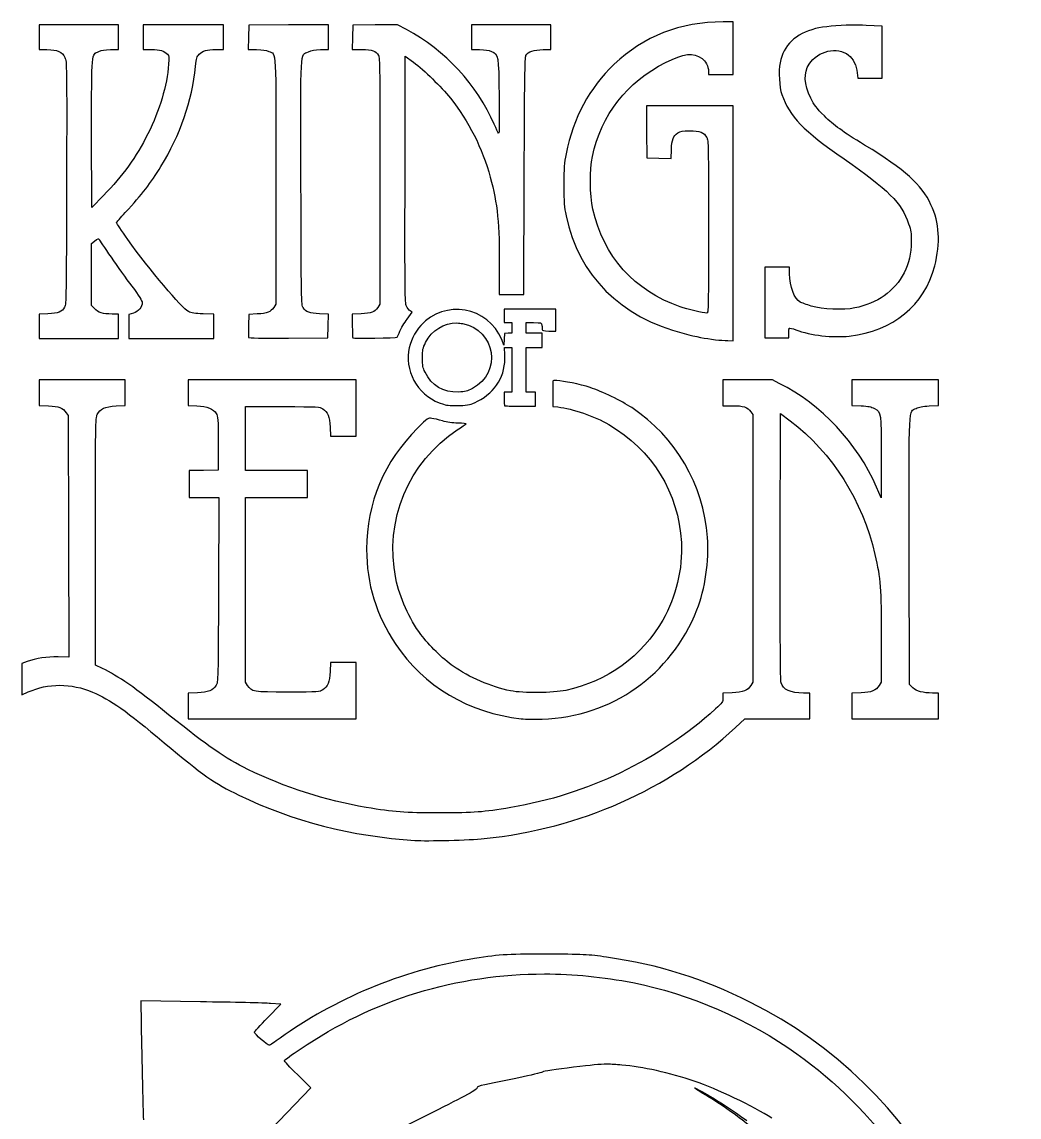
# Model space of a CAD drawing. Extents: x 1 to 209, y 3 to 284.
# Drawn here: x 4.6 to 79.4, y 150.7 to 232.8 of the extents above; entities that cross this region are included whole.
import ezdxf

# ---------------------------------------------------------------- set-up
doc = ezdxf.new("R2010")
doc.units = 0
doc.layers.add('Layer_1', color=7, linetype='CONTINUOUS')

msp = doc.modelspace()

# ---------------------------------------------------------------- linework, layer by layer
at = {"layer": 'Layer_1', "color": 7}
for points in [[(5.907925, 232.615298), (5.907925, 231.684298), (5.907925, 230.753295), (6.498828, 230.751641)], [(11.266289, 230.753295), (11.852782, 230.753295), (11.852782, 231.684298), (11.852782, 232.615298), (8.880078, 232.615298), (5.907925, 232.615298), (5.907925, 232.615298)], [(19.176228, 230.752742), (19.731302, 230.753295), (19.731302, 231.684298), (19.731302, 232.615298), (16.722769, 232.615298), (13.714787, 232.615298), (13.714787, 231.684298), (13.714787, 230.753295), (14.326085, 230.753295)], [(27.609822, 232.616952), (24.619479, 232.598213), (21.629136, 232.57947), (21.609292, 231.666106), (21.588898, 230.753295), (22.217834, 230.751641)], [(27.016163, 230.753295), (27.609822, 230.753295), (27.609822, 231.684848), (27.609822, 232.616952), (27.609822, 232.616952)], [(32.785183, 232.618056), (31.110592, 232.598763), (29.435998, 232.57947), (29.416155, 231.666106), (29.395759, 230.752742), (30.12116, 230.752742)], [(33.463176, 232.255908), (32.785183, 232.618056), (32.785183, 232.618056)], [(43.706963, 230.751641), (44.297865, 230.753295), (44.297865, 231.684298), (44.297865, 232.615298), (41.325713, 232.615298), (38.353007, 232.615298), (38.353007, 231.684298), (38.353007, 230.753295), (38.943909, 230.751641)], [(56.115368, 229.144298), (56.115368, 228.890738), (57.046924, 228.890738), (57.977924, 228.890738), (57.977924, 230.860229), (57.977924, 232.830273), (57.22276, 232.830273), (57.22276, 232.830273)], [(66.851389, 232.582778), (66.851389, 232.582778)], [(67.270864, 229.020826), (67.308897, 228.604105), (68.22998, 228.604105), (69.15106, 228.604105), (69.15106, 230.562575), (69.15106, 232.521042), (67.935077, 232.568997)], [(33.357343, 221.016075), (33.375535, 230.272083), (33.984077, 229.814023)], [(57.566168, 208.916901), (57.977924, 208.908081), (57.977924, 217.717603), (57.977924, 226.527127), (54.718037, 226.527127), (51.4576, 226.527127), (51.476893, 224.575273), (51.496186, 222.623971), (52.400731, 222.603575), (53.305273, 222.583732), (53.335592, 223.248498)], [(10.727752, 219.794583), (9.851319, 218.899408), (9.849115, 224.474951)], [(40.422271, 214.422991), (40.405733, 212.381842), (41.331224, 212.381842), (42.256716, 212.381842), (42.292544, 221.263019)], [(23.670287, 220.847405), (23.670287, 211.650928), (23.506576, 211.407292)], [(31.477148, 220.886541), (31.477148, 211.650928), (31.313436, 211.407292)], [(10.061333, 211.318547), (9.846359, 211.562734), (9.846359, 213.881698), (9.846359, 216.200658), (10.066845, 216.385869)], [(62.204645, 213.939576), (62.203542, 214.422991), (61.272539, 214.422991), (60.341535, 214.422991), (60.341535, 211.772747), (60.341535, 209.123056), (61.23671, 209.123056), (62.131883, 209.123056), (62.131883, 209.469218)], [(40.788277, 211.271692), (40.788277, 210.770088), (40.788277, 210.269033), (41.07491, 210.269033), (41.361541, 210.269033), (41.361541, 209.879324), (41.361541, 209.489614), (41.092549, 209.467564), (40.824105, 209.444964), (40.800954, 209.015568), (40.777803, 208.58562), (40.611338, 208.991867)], [(44.136908, 209.638992), (44.656155, 209.618048), (44.656155, 210.444869), (44.656155, 211.271692), (42.721939, 211.271692), (40.788277, 211.271692), (40.788277, 211.271692)], [(6.570486, 210.927184), (5.907925, 210.896314), (5.907925, 209.991769), (5.907374, 209.991769), (5.907374, 209.087227), (8.879527, 209.087227), (11.85168, 209.087227), (11.85168, 210.000039), (11.85168, 210.913403), (11.382044, 210.913403)], [(12.979466, 210.985062), (12.640469, 210.877575), (12.640469, 209.9824), (12.640469, 209.087227), (15.827595, 209.087227), (19.014722, 209.087227), (19.014722, 209.991219), (19.014722, 210.895214), (18.208294, 210.92608)], [(22.274058, 210.91616), (21.629136, 210.877575), (21.608741, 210.058467)], [(24.610109, 209.103763), (27.573993, 209.120851), (27.593837, 210.008308), (27.613681, 210.896314), (26.949466, 210.927184)], [(30.062729, 210.926631), (29.40017, 210.896314), (29.40017, 210.021535)], [(33.514439, 210.537474), (33.899187, 211.049002), (33.737683, 211.154835)], [(37.252783, 210.240921), (37.252783, 210.240921)], [(41.999848, 204.001716), (43.151888, 204.001716), (43.151888, 204.520959), (43.151888, 205.040203), (42.793598, 205.040203), (42.435859, 205.040203), (42.435859, 206.723616), (42.435859, 208.406476), (43.044401, 208.406476), (43.652942, 208.406476), (43.652942, 208.943909), (43.652942, 209.480795), (43.044401, 209.480795), (42.435859, 209.480795), (42.435859, 209.874912), (42.435859, 210.269033), (43.003061, 210.269033)], [(40.848359, 207.843686), (40.823004, 208.406476), (41.091996, 208.406476), (41.361541, 208.406476), (41.361541, 206.723616), (41.361541, 205.040203), (41.07491, 205.040203), (40.788277, 205.040203), (40.788277, 204.550725)], [(5.907925, 205.971206), (5.907925, 205.014298), (5.907925, 204.056836), (6.616237, 204.022659)], [(11.691276, 204.022109), (12.353837, 204.056836), (12.353837, 205.014298), (12.353837, 205.971206), (9.130881, 205.971206), (5.907925, 205.971206), (5.907925, 205.971206)], [(17.081059, 205.971206), (17.081059, 205.013194), (17.081059, 204.054632), (17.74362, 204.025417)], [(27.733294, 202.42634), (27.774084, 201.745592), (28.730442, 201.745592), (29.6868, 201.745592), (29.6868, 203.858398), (29.6868, 205.971206), (23.383655, 205.971206), (17.081059, 205.971206), (17.081059, 205.971206)], [(44.733876, 205.923251), (44.733876, 205.923251)], [(61.429635, 205.713789), (60.918107, 205.971206), (59.053897, 205.971206), (57.190239, 205.971206), (57.190239, 205.004375), (57.190239, 204.037544), (57.923907, 204.037544)], [(72.678284, 204.022659), (73.376674, 204.056836), (73.376674, 205.014298), (73.376674, 205.971206), (70.117891, 205.971206), (66.859105, 205.971206), (66.859105, 205.012644), (66.859105, 204.054079), (67.557495, 204.025417)], [(44.441181, 204.906811), (44.441181, 203.985731), (44.819866, 203.94108)], [(21.540942, 183.045062), (21.378333, 183.288145), (21.378333, 190.22519), (21.378333, 197.161685), (23.706115, 197.161685), (26.033898, 197.161685), (26.033898, 198.164344), (26.033898, 199.167006), (23.706115, 199.167006), (21.378333, 199.167006), (21.378333, 201.566445), (21.378333, 203.965885), (24.161419, 203.965885)], [(7.94191, 203.513339), (8.092391, 203.311042), (8.111133, 194.238037), (8.129874, 185.165036), (7.340534, 185.189287)], [(59.297536, 203.584444), (59.446363, 203.382701), (59.446363, 193.342865), (59.446363, 183.30248), (59.283755, 183.041754)], [(61.502397, 193.490592), (61.523341, 203.463176), (62.23937, 202.912513)], [(19.337183, 201.208706), (19.337183, 199.202834), (18.245226, 199.183542), (17.152717, 199.163699), (17.152717, 198.16269), (17.152717, 197.161685), (18.270582, 197.161685), (19.387895, 197.161685), (19.361988, 190.232356)], [(69.07885, 200.159192), (69.078297, 197.125854), (68.726073, 197.932834)], [(10.652787, 184.325535), (10.133542, 184.571926), (10.135195, 193.821319)], [(71.450731, 182.875839), (71.192209, 183.11286), (71.173467, 193.151042)], [(69.079401, 186.590478), (69.079401, 183.288145), (68.917896, 183.04892)], [(5.005586, 184.833755), (4.618633, 184.689336), (4.618633, 183.516901), (4.618633, 182.345018), (5.095434, 182.561093)], [(17.779449, 182.493845), (17.081059, 182.459671), (17.081059, 181.50276), (17.081059, 180.545298), (23.383655, 180.545298), (29.6868, 180.545298), (29.6868, 182.658107), (29.6868, 184.770916), (28.730442, 184.770916), (27.774084, 184.770916), (27.733294, 184.090165)], [(57.888629, 182.493295), (57.190239, 182.459671), (57.190239, 182.121775)], [(58.145494, 179.893213), (58.849949, 180.545298), (61.279154, 180.545298), (63.707809, 180.545298), (63.707809, 181.512132), (63.707809, 182.478964), (63.24534, 182.478964)], [(67.567418, 182.493845), (66.859105, 182.460221), (66.859105, 181.50276), (66.859105, 180.545298), (70.117891, 180.545298), (73.376674, 180.545298), (73.376674, 181.512132), (73.376674, 182.478964), (72.914758, 182.478964)], [(43.892721, 162.886016), (43.892721, 162.886016)], [(43.816103, 161.403246), (43.816103, 161.403246)], [(18.01151, 159.314141), (13.536194, 159.380285), (13.600686, 155.926924)], [(23.040799, 158.105877), (24.029128, 159.126728), (23.257977, 159.187911)], [(48.507495, 154.630466), (48.507495, 154.630466)], [(23.301523, 149.725751), (26.291866, 152.859961), (25.27763, 153.851597)], [(55.090658, 152.847834), (55.090658, 152.847834)]]:
    msp.add_lwpolyline(points, dxfattribs=at)
for points in [[(57.22276, 232.830273), (54.022456, 232.830273), (51.220932, 231.742117), (49.041623, 229.653068)], [(66.851389, 232.582778), (65.771008, 232.568723), (64.743279, 232.474136), (64.154293, 232.32481)], [(67.935077, 232.568997), (67.577679, 232.583052), (67.211516, 232.587463), (66.851389, 232.582778)], [(40.049648, 225.148536), (38.792178, 228.081223), (36.356423, 230.71001), (33.463176, 232.255908)], [(64.154293, 232.32481), (62.643498, 231.941772), (61.759121, 231.091911), (61.480898, 229.755044)], [(23.146632, 230.613838), (23.712959, 230.356713), (23.670287, 231.145443), (23.670287, 220.847405)], [(25.549931, 220.761415), (25.529134, 231.133104), (25.481104, 230.278284), (26.102799, 230.591787)], [(63.663158, 229.663542), (64.343353, 230.674052), (65.748975, 230.997205), (66.627595, 230.344843)], [(6.498828, 230.751641), (7.298481, 230.749383), (7.65097, 230.592239), (7.845998, 230.151368)], [(7.845998, 230.151368), (7.984479, 229.838322), (7.986972, 229.654776), (7.968368, 220.748737)], [(9.849115, 224.474951), (9.846716, 230.742799), (9.811049, 230.331957), (10.387652, 230.61108)], [(10.387652, 230.61108), (10.606253, 230.716905), (10.828595, 230.753295), (11.266289, 230.753295)], [(14.326085, 230.753295), (14.978455, 230.753295), (15.308816, 230.658002), (15.533798, 230.405478)], [(15.533798, 230.405478), (15.653336, 230.271299), (15.664197, 230.180683), (15.623646, 229.653068)], [(17.64826, 229.492114), (17.710298, 230.116816), (17.741875, 230.224724), (17.915048, 230.405478)], [(17.915048, 230.405478), (18.164171, 230.665512), (18.478476, 230.75218), (19.176228, 230.752742)], [(22.217834, 230.751641), (22.680037, 230.750512), (22.926374, 230.713832), (23.146632, 230.613838)], [(26.102799, 230.591787), (26.357536, 230.720238), (26.542994, 230.753295), (27.016163, 230.753295)], [(30.12116, 230.752742), (30.92161, 230.752742), (31.152304, 230.672686), (31.360291, 230.320592)], [(31.360291, 230.320592), (31.467165, 230.139775), (31.477148, 229.307569), (31.477148, 220.886541)], [(38.943909, 230.751641), (39.368764, 230.750512), (39.619214, 230.711656), (39.834673, 230.613838)], [(39.834673, 230.613838), (40.373577, 230.369165), (40.370847, 230.383293), (40.411245, 227.212286)], [(42.292544, 221.263019), (42.321624, 228.472962), (42.346358, 230.17545), (42.423732, 230.311219)], [(42.423732, 230.311219), (42.584144, 230.592727), (43.041059, 230.749948), (43.706963, 230.751641)], [(52.892412, 229.787014), (54.29143, 230.489389), (54.956312, 230.563046), (55.633606, 230.091286)], [(55.633606, 230.091286), (55.888817, 229.91352), (56.115368, 229.468162), (56.115368, 229.144298)], [(66.627595, 230.344843), (66.944051, 230.109876), (67.224484, 229.532337), (67.270864, 229.020826)], [(15.623646, 229.653068), (15.499905, 228.043211), (14.95417, 226.21587), (14.064809, 224.433611)], [(15.04487, 221.979048), (16.485527, 224.315574), (17.394811, 226.939442), (17.64826, 229.492114)], [(33.984077, 229.814023), (34.826691, 229.180058), (36.03662, 227.995995), (36.756687, 227.100391)], [(49.041623, 229.653068), (47.171113, 227.860029), (45.972058, 225.630056), (45.431162, 222.938714)], [(47.405064, 222.730908), (48.079604, 225.85872), (50.008412, 228.339109), (52.892412, 229.787014)], [(61.480898, 229.755044), (61.363538, 229.191141), (61.437311, 227.88542), (61.614843, 227.384817)], [(63.789938, 227.100391), (63.283527, 228.145223), (63.239737, 229.034485), (63.663158, 229.663542)], [(36.756687, 227.100391), (38.135949, 225.384917), (39.147149, 223.385), (39.753094, 221.174825)], [(40.411245, 227.212286), (40.435121, 225.339093), (40.423578, 224.438028), (40.375417, 224.485977)], [(61.614843, 227.384817), (62.201213, 225.731399), (63.221481, 224.675473), (66.286394, 222.549007)], [(64.809686, 225.774167), (64.19734, 226.380374), (64.039329, 226.585846), (63.789938, 227.100391)], [(40.375417, 224.485977), (40.33586, 224.52537), (40.189031, 224.823447), (40.049648, 225.148536)], [(67.825936, 223.589149), (66.128463, 224.624732), (65.540374, 225.050811), (64.809686, 225.774167)], [(14.064809, 224.433611), (13.189528, 222.679577), (12.18663, 221.285146), (10.727752, 219.794583)], [(53.335592, 223.248498), (53.370282, 224.007938), (53.46989, 224.268251), (53.81625, 224.501409)], [(53.81625, 224.501409), (54.02558, 224.642317), (54.150824, 224.665121), (54.712526, 224.665121)], [(54.712526, 224.665121), (55.474599, 224.665121), (55.778163, 224.544268), (55.98473, 224.159105)], [(55.98473, 224.159105), (56.108716, 223.927928), (56.115368, 223.574851), (56.115368, 217.450265)], [(72.805064, 219.114383), (72.079431, 220.655968), (70.90653, 221.709774), (67.825936, 223.589149)], [(45.431162, 222.938714), (45.289625, 222.234425), (45.267936, 221.910547), (45.270759, 220.582271)], [(47.438688, 218.791924), (47.217522, 219.789602), (47.200301, 221.781431), (47.405064, 222.730908)], [(12.373681, 218.532852), (13.66161, 219.937876), (14.272057, 220.725657), (15.04487, 221.979048)], [(66.286394, 222.549007), (69.626415, 220.231672), (70.580383, 219.272754), (71.129923, 217.681775)], [(39.753094, 221.174825), (40.288992, 219.220066), (40.448179, 217.61324), (40.422271, 214.422991)], [(7.968368, 220.748737), (7.950546, 212.220758), (7.941664, 211.651151), (7.822847, 211.43375)], [(25.704271, 211.393511), (25.572723, 211.587615), (25.567705, 211.891633), (25.549931, 220.761415)], [(33.457665, 211.510368), (33.349125, 211.739083), (33.340692, 212.532235), (33.357343, 221.016075)], [(45.270759, 220.582271), (45.273581, 219.267835), (45.297118, 218.932248), (45.43392, 218.290316)], [(53.986577, 211.457451), (50.563125, 212.634261), (48.222445, 215.256422), (47.438688, 218.791924)], [(73.083428, 214.518902), (73.535856, 216.251842), (73.444935, 217.755), (72.805064, 219.114383)], [(11.709466, 217.756741), (11.709466, 217.784935), (12.008363, 218.134326), (12.373681, 218.532852)], [(12.558889, 216.512096), (12.091655, 217.168675), (11.709466, 217.728547), (11.709466, 217.756741)], [(45.43392, 218.290316), (46.394294, 213.784184), (49.503937, 210.678707), (54.289192, 209.446618)], [(56.115368, 217.450265), (56.115368, 211.34036), (56.108707, 210.985034), (55.990242, 210.986162)], [(71.129923, 217.681775), (71.301139, 217.186119), (71.327264, 217.002356), (71.323398, 216.320826)], [(10.066845, 216.385869), (10.292655, 216.575881), (10.419622, 216.620436), (10.419622, 216.508789)], [(10.419622, 216.508789), (10.419622, 216.418427), (11.954345, 214.212908), (12.867018, 212.992034)], [(17.115785, 211.096407), (16.614885, 211.340953), (14.177121, 214.238091), (12.558889, 216.512096)], [(71.323398, 216.320826), (71.313858, 214.636509), (70.584926, 213.190727), (69.285556, 212.278213)], [(66.675, 209.260309), (69.967932, 209.63464), (72.309956, 211.556277), (73.083428, 214.518902)], [(62.987369, 211.810782), (62.557319, 212.03317), (62.206621, 212.986909), (62.204645, 213.939576)], [(12.867018, 212.992034), (13.392426, 212.289222), (13.642578, 211.894588), (13.642578, 211.767235)], [(40.611338, 208.991867), (39.592086, 211.477348), (36.331186, 212.043548), (34.528125, 210.047994)], [(69.285556, 212.278213), (68.706261, 211.871392), (67.893497, 211.534196), (67.090617, 211.368156)], [(7.822847, 211.43375), (7.631576, 211.08378), (7.331735, 210.962651), (6.570486, 210.927184)], [(11.382044, 210.913403), (10.694461, 210.913403), (10.314535, 211.030158), (10.061333, 211.318547)], [(13.642578, 211.767235), (13.642578, 211.442104), (13.356593, 211.104656), (12.979466, 210.985062)], [(23.506576, 211.407292), (23.275827, 211.064505), (23.013298, 210.960113), (22.274058, 210.91616)], [(26.949466, 210.927184), (26.215134, 210.961389), (25.922934, 211.070883), (25.704271, 211.393511)], [(31.313436, 211.407292), (31.080448, 211.061183), (30.819973, 210.961231), (30.062729, 210.926631)], [(33.737683, 211.154835), (33.648681, 211.213151), (33.522787, 211.373126), (33.457665, 211.510368)], [(55.990242, 210.986162), (55.732773, 210.98842), (54.524092, 211.27268), (53.986577, 211.457451)], [(63.826319, 211.514779), (63.477944, 211.619105), (63.100325, 211.75237), (62.987369, 211.810782)], [(67.090617, 211.368156), (66.245633, 211.19341), (64.662044, 211.264501), (63.826319, 211.514779)], [(18.208294, 210.92608), (17.602136, 210.949279), (17.330215, 210.99177), (17.115785, 211.096407)], [(32.972595, 209.627968), (33.058944, 209.846713), (33.302801, 210.256141), (33.514439, 210.537474)], [(21.608741, 210.058467), (21.597512, 209.608283), (21.601553, 209.205733), (21.617561, 209.163295)], [(29.40017, 210.021535), (29.40017, 209.540394), (29.413575, 209.133419), (29.429936, 209.116993)], [(32.768094, 209.174869), (32.794425, 209.20536), (32.886246, 209.409223), (32.972595, 209.627968)], [(34.528125, 210.047994), (34.065447, 209.535907), (33.722129, 208.802733), (33.619722, 208.107716)], [(34.900195, 208.780201), (35.349606, 209.693895), (36.286928, 210.259068), (37.252783, 210.240921)], [(37.252783, 210.240921), (37.390761, 210.238381), (37.529513, 210.223931), (37.667297, 210.196824)], [(37.667297, 210.196824), (40.156347, 209.707129), (40.640739, 206.51541), (38.407027, 205.322425)], [(43.003061, 210.269033), (43.568812, 210.269033), (43.570102, 210.267904), (43.61491, 210.063979)], [(43.61491, 210.063979), (43.639633, 209.951462), (43.650346, 209.81461), (43.638611, 209.759709)], [(43.638611, 209.759709), (43.622214, 209.683027), (43.73801, 209.655166), (44.136908, 209.638992)], [(62.131883, 209.469218), (62.131883, 209.659616), (62.151158, 209.834075), (62.174326, 209.857274)], [(62.174326, 209.857274), (62.197525, 209.880444), (62.420768, 209.822467), (62.670972, 209.72829)], [(62.670972, 209.72829), (63.752211, 209.321314), (65.457846, 209.121946), (66.675, 209.260309)], [(21.617561, 209.163295), (21.637607, 209.111007), (22.57182, 209.092164), (24.610109, 209.103763)], [(29.429936, 209.116993), (29.48443, 209.062392), (32.719431, 209.118405), (32.768094, 209.174869)], [(34.664275, 207.619892), (34.664275, 208.245505), (34.684087, 208.340851), (34.900195, 208.780201)], [(54.289192, 209.446618), (55.260816, 209.196447), (55.810604, 209.089471), (56.652803, 208.986906)], [(56.652803, 208.986906), (56.928552, 208.953327), (57.339659, 208.921896), (57.566168, 208.916901)], [(33.619722, 208.107716), (33.365446, 206.381904), (34.515196, 204.638655), (36.234686, 204.142827)], [(34.858853, 206.54447), (34.689079, 206.889137), (34.664275, 207.023604), (34.664275, 207.619892)], [(38.79894, 204.378194), (40.16848, 205.058167), (40.917331, 206.324915), (40.848359, 207.843686)], [(37.350347, 205.06115), (36.236219, 205.020301), (35.349507, 205.548381), (34.858853, 206.54447)], [(44.443938, 205.881908), (44.442245, 205.852368), (44.441181, 205.413493), (44.441181, 204.906811)], [(44.733876, 205.923251), (44.554834, 205.933947), (44.44606, 205.922407), (44.443938, 205.881908)], [(47.246314, 205.395738), (46.439266, 205.657858), (45.270999, 205.891185), (44.733876, 205.923251)], [(68.726073, 197.932834), (67.281916, 201.244819), (64.57836, 204.128117), (61.429635, 205.713789)], [(38.407027, 205.322425), (38.017797, 205.114546), (37.879528, 205.080538), (37.350347, 205.06115)], [(50.359028, 203.890921), (49.632768, 204.377723), (48.100996, 205.118147), (47.246314, 205.395738)], [(6.616237, 204.022659), (7.390875, 203.985361), (7.66975, 203.878421), (7.94191, 203.513339)], [(10.272999, 203.371124), (10.470865, 203.806948), (10.84325, 203.977569), (11.691276, 204.022109)], [(17.74362, 204.025417), (18.527092, 203.99098), (18.97494, 203.813104), (19.195521, 203.448295)], [(24.161419, 203.965885), (26.932567, 203.965885), (26.944696, 203.96532), (27.18704, 203.803827)], [(27.18704, 203.803827), (27.548523, 203.563058), (27.686178, 203.21619), (27.733294, 202.42634)], [(36.234686, 204.142827), (36.559053, 204.049293), (36.841001, 204.027491), (37.43248, 204.051875)], [(37.43248, 204.051875), (38.164482, 204.082036), (38.238074, 204.099723), (38.79894, 204.378194)], [(40.788277, 204.550725), (40.788277, 204.281542), (40.801626, 204.047904), (40.818043, 204.031479)], [(40.818043, 204.031479), (40.83444, 204.015053), (41.366282, 204.001716), (41.999848, 204.001716)], [(44.819866, 203.94108), (45.920835, 203.811681), (47.571045, 203.24376), (48.630967, 202.629187)], [(56.040954, 194.155908), (55.738485, 198.140708), (53.682903, 201.662991), (50.359028, 203.890921)], [(57.923907, 204.037544), (58.741711, 204.03742), (59.03685, 203.939813), (59.297536, 203.584444)], [(67.557495, 204.025417), (68.126294, 204.002077), (68.311576, 203.965261), (68.5574, 203.826427)], [(68.5574, 203.826427), (69.08673, 203.5275), (69.079697, 203.579418), (69.07885, 200.159192)], [(71.173467, 193.151042), (71.152526, 204.427335), (71.110277, 203.542695), (71.685548, 203.837451)], [(71.685548, 203.837451), (71.904493, 203.949632), (72.15919, 203.997288), (72.678284, 204.022659)], [(10.135195, 193.821319), (10.136719, 202.75853), (10.141314, 203.081059), (10.272999, 203.371124)], [(19.195521, 203.448295), (19.327683, 203.22968), (19.337168, 203.079936), (19.337183, 201.208706)], [(35.370381, 203.084493), (35.074959, 203.11928), (35.070756, 203.116466), (34.291103, 202.343107)], [(36.168542, 202.89377), (35.892794, 202.979543), (35.533539, 203.065274), (35.370381, 203.084493)], [(34.291103, 202.343107), (31.779585, 199.851847), (30.480742, 196.761437), (30.476142, 193.267348)], [(32.666119, 191.077369), (31.785024, 195.409898), (33.595096, 199.788516), (37.27373, 202.223493)], [(37.328297, 202.7251), (36.884198, 202.733652), (36.506819, 202.788552), (36.168542, 202.89377)], [(37.27373, 202.223493), (37.611242, 202.446897), (37.909633, 202.648305), (37.936842, 202.67108)], [(37.936842, 202.67108), (37.964045, 202.693827), (37.69034, 202.718129), (37.328297, 202.7251)], [(48.630967, 202.629187), (51.888012, 200.740663), (53.873507, 197.51387), (54.083591, 193.768403)], [(62.23937, 202.912513), (65.433143, 200.45517), (67.65719, 196.944097), (68.604254, 192.864408)], [(55.248308, 188.724784), (55.864286, 190.280274), (56.174053, 192.402487), (56.040954, 194.155908)], [(30.476142, 193.267348), (30.472699, 190.663205), (31.178302, 188.353072), (32.656199, 186.131314)], [(54.083591, 193.768403), (54.191642, 191.841982), (53.670372, 189.6596), (52.696181, 187.958043)], [(61.557518, 183.254522), (61.50533, 183.435911), (61.488004, 186.620397), (61.502397, 193.490592)], [(68.604254, 192.864408), (69.024774, 191.052942), (69.079401, 190.331766), (69.079401, 186.590478)], [(34.543007, 186.877109), (33.679429, 188.031827), (32.956573, 189.649206), (32.666119, 191.077369)], [(19.361988, 190.232356), (19.336421, 183.468079), (19.332379, 183.297129), (19.193316, 183.063251)], [(43.637508, 180.516085), (48.868561, 180.69881), (53.314741, 183.842069), (55.248308, 188.724784)], [(52.696181, 187.958043), (51.150909, 185.259016), (48.516105, 183.347711), (45.421242, 182.680707)], [(36.972215, 184.488693), (36.171703, 185.059319), (35.15415, 186.05994), (34.543007, 186.877109)], [(32.656199, 186.131314), (34.73533, 183.005695), (38.166985, 180.972365), (42.077569, 180.548606)], [(7.340534, 185.189287), (6.49148, 185.215393), (5.705117, 185.095485), (5.005586, 184.833755)], [(15.623646, 180.855082), (13.079168, 182.896607), (11.840149, 183.761494), (10.652787, 184.325535)], [(27.733294, 184.090165), (27.686178, 183.300315), (27.548523, 182.953447), (27.18704, 182.712677)], [(41.270592, 182.644326), (39.823763, 182.93554), (38.134056, 183.660507), (36.972215, 184.488693)], [(5.095434, 182.561093), (6.576045, 183.232432), (8.311056, 183.227823), (9.918568, 182.548416)], [(63.24534, 182.478964), (62.262927, 182.478964), (61.707392, 182.73462), (61.557518, 183.254522)], [(9.918568, 182.548416), (11.26145, 181.980836), (12.442387, 181.146341), (15.290712, 178.751093)], [(19.193316, 183.063251), (18.968901, 182.685838), (18.591264, 182.53354), (17.779449, 182.493845)], [(24.573177, 182.55062), (21.927519, 182.550744), (21.863944, 182.56157), (21.540942, 183.045062)], [(27.18704, 182.712677), (26.946491, 182.552386), (26.916615, 182.550476), (24.573177, 182.55062)], [(45.421242, 182.680707), (44.441886, 182.469636), (42.234273, 182.45036), (41.270592, 182.644326)], [(59.283755, 183.041754), (59.049536, 182.665106), (58.714205, 182.533049), (57.888629, 182.493295)], [(68.917896, 183.04892), (68.647928, 182.648311), (68.366905, 182.532343), (67.567418, 182.493845)], [(72.914758, 182.478964), (72.204927, 182.478964), (71.748563, 182.60291), (71.450731, 182.875839)], [(57.190239, 182.121775), (57.190239, 181.790607), (57.178471, 181.772621), (56.635165, 181.282274)], [(21.575668, 176.751286), (19.802423, 177.629231), (18.674637, 178.407149), (15.623646, 180.855082)], [(56.635165, 181.282274), (52.352964, 177.41757), (47.05394, 174.865424), (41.289882, 173.891029)], [(42.077569, 180.548606), (42.412412, 180.512343), (43.114211, 180.497797), (43.637508, 180.516085)], [(39.28401, 171.557184), (46.531632, 172.321326), (53.098457, 175.223572), (58.145494, 179.893213)], [(15.290712, 178.751093), (18.190616, 176.312459), (19.046612, 175.711103), (20.894366, 174.815967)], [(30.43866, 173.895437), (27.424385, 174.397934), (24.287997, 175.408391), (21.575668, 176.751286)], [(20.894366, 174.815967), (24.914992, 172.868191), (29.368521, 171.722747), (34.091564, 171.421584)], [(35.953567, 173.490846), (33.241714, 173.490282), (32.574095, 173.539445), (30.43866, 173.895437)], [(41.289882, 173.891029), (39.156211, 173.53034), (38.637814, 173.491411), (35.953567, 173.490846)], [(34.091564, 171.421584), (35.020095, 171.36238), (38.231216, 171.446194), (39.28401, 171.557184)], [(43.892721, 162.886016), (40.837341, 162.887992), (40.384733, 162.856764), (38.155674, 162.489691)], [(48.47332, 162.66498), (47.165122, 162.856944), (46.593523, 162.884323), (43.892721, 162.886016)], [(38.155674, 162.489691), (33.20809, 161.67495), (27.948909, 159.483347), (23.982274, 156.582868)], [(59.224774, 159.294848), (55.695588, 161.068364), (52.475023, 162.077774), (48.47332, 162.66498)], [(25.494809, 155.769825), (30.965716, 159.492432), (37.259618, 161.407634), (43.816103, 161.403246)], [(43.816103, 161.403246), (46.001596, 161.401835), (48.216272, 161.187151), (50.439506, 160.755018)], [(50.439506, 160.755018), (54.6301, 159.94048), (59.211704, 157.951423), (62.748143, 155.411535)], [(23.257977, 159.187911), (22.833705, 159.221304), (20.47281, 159.277873), (18.01151, 159.314141)], [(77.822778, 124.944216), (79.412945, 139.226243), (72.032275, 152.858748), (59.224774, 159.294848)], [(22.05247, 157.025494), (22.05247, 157.058327), (22.497199, 157.544331), (23.040799, 158.105877)], [(23.158759, 156.0526), (23.044861, 156.041989), (22.05247, 156.91469), (22.05247, 157.025494)], [(23.982274, 156.582868), (23.591288, 156.296962), (23.220857, 156.058386), (23.158759, 156.0526)], [(13.600686, 155.926924), (13.636065, 154.027729), (13.693003, 151.570562), (13.727465, 150.466034)], [(24.310247, 154.919853), (24.336136, 154.961741), (24.869122, 155.344093), (25.494809, 155.769825)], [(62.748143, 155.411535), (68.651165, 151.171951), (72.979311, 145.181993), (75.089853, 138.330478)], [(25.27763, 153.851597), (24.719796, 154.397186), (24.284365, 154.877977), (24.310247, 154.919853)], [(48.507495, 154.630466), (47.951305, 154.630381), (47.354431, 154.565476), (45.987341, 154.402814)], [(49.622052, 154.568176), (49.160046, 154.607583), (48.841208, 154.630514), (48.507495, 154.630466)], [(55.108297, 153.341173), (53.164074, 153.988134), (51.155786, 154.437344), (49.622052, 154.568176)], [(43.701451, 154.062714), (43.735594, 154.007474), (41.162721, 153.435523), (39.336926, 153.092575)], [(45.987341, 154.402814), (44.708462, 154.250645), (43.679748, 154.097833), (43.701451, 154.062714)], [(39.336926, 153.092575), (38.890465, 153.008712), (38.733897, 152.938354), (38.733897, 152.821926)], [(56.187027, 152.140075), (55.437419, 152.587501), (55.046507, 152.844092), (55.090658, 152.847834)], [(55.090658, 152.847834), (55.117159, 152.850092), (55.300115, 152.761122), (55.656757, 152.567816)], [(60.866294, 150.579033), (59.49941, 151.467011), (56.6898, 152.81491), (55.108297, 153.341173)], [(38.733897, 152.821926), (38.733897, 152.711386), (37.589833, 152.09337), (34.877045, 150.738333)], [(55.656757, 152.567816), (56.560836, 152.07778), (58.085236, 151.084572), (58.988302, 150.397132)], [(58.265108, 150.736129), (57.679051, 151.175899), (56.743885, 151.807704), (56.187027, 152.140075)], [(34.877045, 150.738333), (31.445036, 149.024048), (30.792344, 148.665214), (31.106181, 148.665214)], [(61.71241, 147.727045), (59.841652, 149.485013), (59.286789, 149.969475), (58.265108, 150.736129)]]:
    msp.add_open_spline(points, degree=3, dxfattribs=at)

doc.saveas('drawing.dxf')
